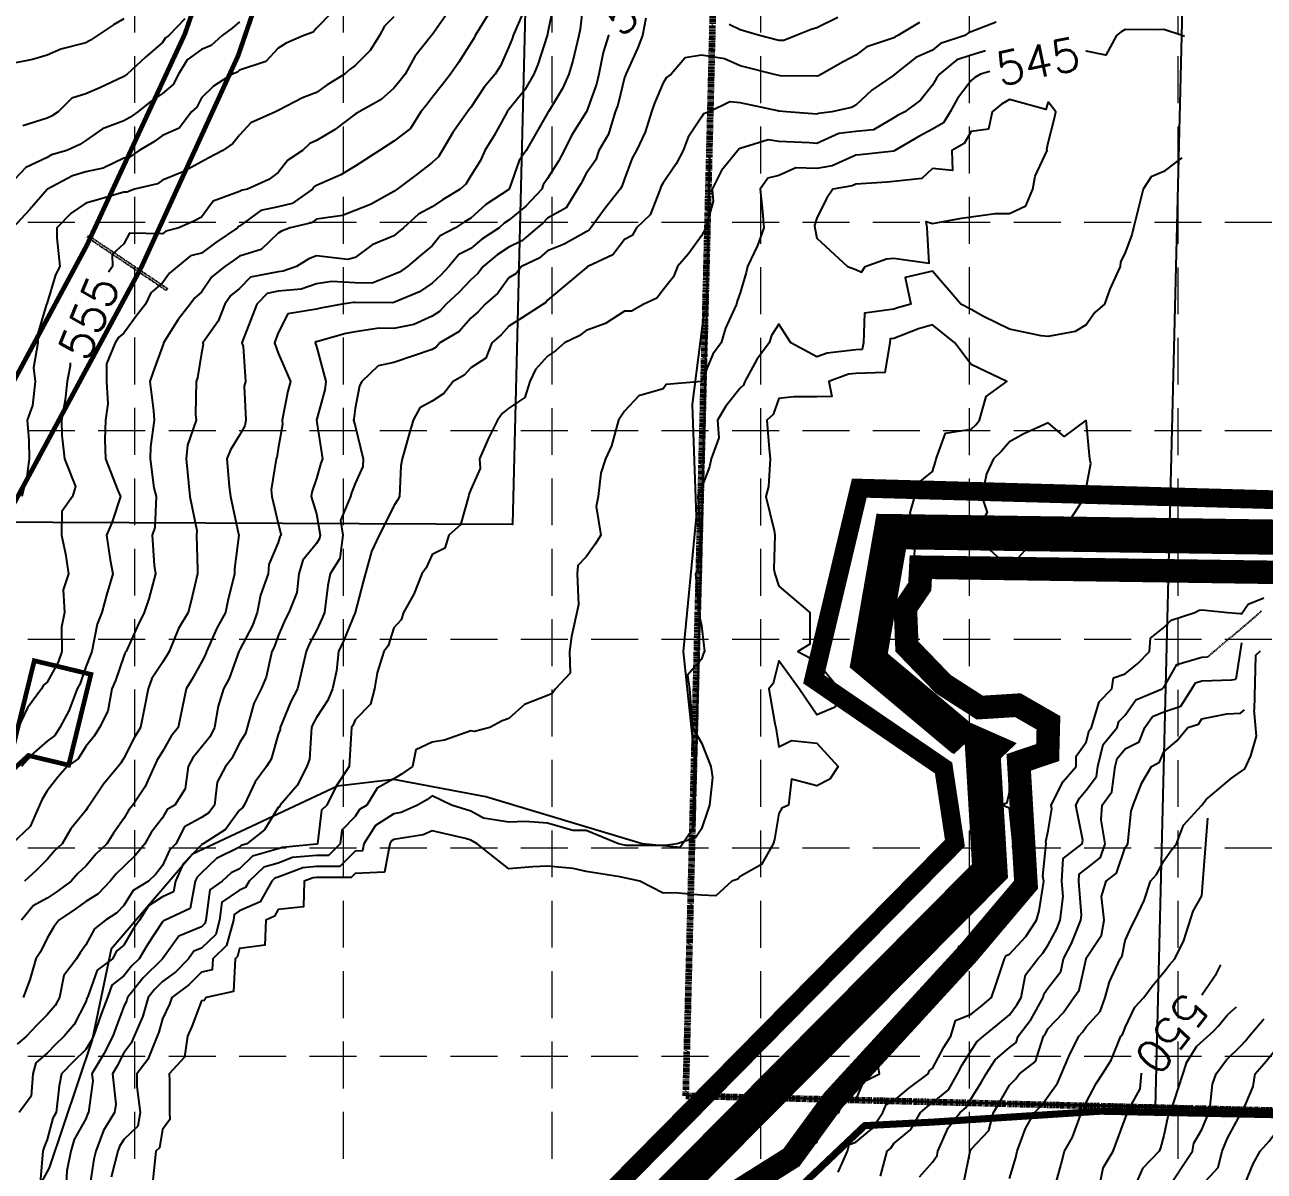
# Model space of a CAD drawing. Header units: inches. Extents: x 8135 to 11700, y -938 to 4760.
# Drawn here: x 9337 to 9865, y 3196 to 3684 of the extents above; entities that cross this region are included whole.
import ezdxf
from ezdxf.enums import TextEntityAlignment as Align

# ---------------------------------------------------------------- set-up
doc = ezdxf.new("R2010")
doc.units = ezdxf.units.IN
doc.header["$MEASUREMENT"] = 0
for name, pattern in [('DASHED', [0.75, 0.5, -0.25]), ('DASHED2', [0.375, 0.25, -0.125]), ('DOT2', [0.125, 0, -0.125]), ('HIDDEN', [0.375, 0.25, -0.125]), ('HIDDEN2', [0.1875, 0.125, -0.0625]), ('PHANTOM', [2.5, 1.25, -0.25, 0.25, -0.25, 0.25, -0.25])]:
    doc.linetypes.add(name, pattern=pattern)
for name, color, linetype in [('ADJ-T', 11, 'Continuous'), ('BNDY', 1, 'PHANTOM'), ('EC', 35, 'DASHED'), ('EXCAVATION-LIMITS-W&M', 3, 'DOT2'), ('EXCAVATION_LIMITS', 4, 'HIDDEN2'), ('FENCE', 8, 'FENCELINE3'), ('FINAL-REMEDIATION-2-27-07', 31, 'HIDDEN2'), ('GRID', 254, 'HIDDEN'), ('LIMITS OF DISTURBANCE', 1, 'HIDDEN'), ('PH2-BNDY', 1, 'PHANTOM'), ('PH2-LOTLINE', 7, 'Continuous'), ('PRO-SILT FENCE', 8, 'DASHED2'), ('XCONC', 8, 'Continuous'), ('XEOW', 8, 'HIDDEN'), ('XPIPE', 7, 'HIDDEN2')]:
    doc.layers.add(name, color=color, linetype=linetype)
doc.styles.get("Standard").update_dxf_attribs({"font": 'ARIAL.TTF'})
doc.styles.add('Style-simple', font='simple.shx')
doc.linetypes.add('FENCELINE3', pattern='A,0.8,-0.1,["X",Standard,S=0.1,R=0,X=-0.05,Y=-0.05],-0.1', length=1)

msp = doc.modelspace()

# ---------------------------------------------------------------- linework, layer by layer
at = {"layer": 'ADJ-T'}
msp.add_lwpolyline([(9841.16, 4124.93), (9819.06, 3223.06)], dxfattribs=at)
at = {"layer": 'BNDY', "lineweight": 200}
for q in [(9641.62, 4129.22), (11194.11, 3188.8)]:
    msp.add_line((9619.08, 3228.04), q, dxfattribs=at)
at = {"layer": 'EC', "color": 35}
msp.add_line((9862.35, 3432.8, 545), (9841.35, 3415.05, 545), dxfattribs=at)
at = {"layer": 'EC', "color": 35, "linetype": 'Continuous'}
msp.add_line((9855.83, 3421.06, 546), (9853.45, 3405.57, 546), dxfattribs=at)
at = {"layer": 'EC', "color": 35, "linetype": 'Continuous', "flags": 128}
for points, elevation in [([(9575.56, 3696.41), (9574, 3682.59), (9573.45, 3679.91), (9570.99, 3669.09), (9569.15, 3663.41), (9566.53, 3657.25), (9560.5, 3647.41), (9560.37, 3647.21), (9560.17, 3646.8), (9551.05, 3630.91), (9548.01, 3626.58), (9543.81, 3614.41), (9543.75, 3614.34), (9543.67, 3614.28), (9533.86, 3607.87), (9527.42, 3602.11), (9524.8, 3600.54), (9520.92, 3597.91), (9514.35, 3594.48), (9510.92, 3590.28), (9506.12, 3586.29), (9500.51, 3581.41), (9497.07, 3579.05), (9494.67, 3578.07), (9485.42, 3574.38), (9478.17, 3574.46), (9468.27, 3575.01), (9461.67, 3574.03), (9455.17, 3571.81), (9445.42, 3570.91), (9440.71, 3569.98), (9436.27, 3565.41), (9429.89, 3548.91), (9430.49, 3547.35), (9431.43, 3532.41), (9430.88, 3530.45), (9431.57, 3515.91), (9431.24, 3513.59), (9428.92, 3509.54), (9425.08, 3503.32), (9423.51, 3499.41), (9424.53, 3487.73), (9425.1, 3483.41), (9428.44, 3467.4), (9428.57, 3466.91), (9426.72, 3452.65), (9426.76, 3450.41), (9423.96, 3438.95), (9422.96, 3433.91), (9419.23, 3427.25), (9414.88, 3417.41), (9414.3, 3415.81), (9412.67, 3412.76), (9408.55, 3405.41), (9406.17, 3401.41), (9404.42, 3393.16), (9402.77, 3384.91), (9399.86, 3381.22), (9396.17, 3374.76), (9393.75, 3370.84), (9392.52, 3368.41), (9388.58, 3359.5), (9383.42, 3351.91), (9381.77, 3349.81), (9379.67, 3346.15), (9375.2, 3339.95), (9372.43, 3335.41), (9367.81, 3331.09), (9363.42, 3325.81), (9360.02, 3322.71), (9357.26, 3319.41), (9351.26, 3315.08), (9346.92, 3312.23), (9341.03, 3308.9), (9335.99, 3302.91)], 551), ([(9562.85, 3693.73), (9560.17, 3680.57), (9560.07, 3680.01), (9560.03, 3679.91), (9556.02, 3667.56), (9554.31, 3663.41), (9550.49, 3656.8), (9543.67, 3648.29), (9543.27, 3647.81), (9543, 3647.41), (9537.43, 3637.25), (9533.43, 3630.91), (9531.58, 3626.69), (9527.42, 3620.12), (9525.33, 3616.5), (9522.92, 3614.41), (9515.42, 3609.91), (9510.92, 3606.87), (9505.21, 3603.72), (9498.74, 3597.91), (9496.5, 3596.06), (9494.67, 3594.47), (9485.39, 3590.69), (9478.17, 3585.25), (9475.09, 3584.49), (9461.67, 3585.94), (9458.42, 3584.71), (9453.25, 3581.41), (9447.44, 3579.43), (9445.42, 3579.24), (9433.57, 3576.91), (9428.92, 3572.12), (9425.16, 3569.11), (9422.61, 3565.41), (9419.87, 3558.1), (9413.34, 3548.91), (9413.38, 3548.19), (9412.67, 3544.51), (9411.07, 3534.02), (9410.49, 3532.41), (9410.15, 3518.43), (9410.42, 3515.91), (9406.74, 3505.34), (9406.19, 3499.41), (9407.74, 3483.41), (9410.72, 3468.86), (9410.61, 3466.91), (9410.95, 3452.14), (9411.06, 3450.41), (9408.19, 3438.4), (9406.99, 3433.91), (9402.98, 3427.1), (9398.95, 3417.41), (9397.97, 3415.67), (9396.17, 3412.64), (9391.62, 3405.82), (9389.95, 3401.41), (9388.32, 3392.77), (9386.75, 3384.91), (9384.04, 3380.54), (9379.67, 3371.88), (9378.31, 3369.79), (9377.21, 3368.41), (9370.93, 3360.79), (9364.94, 3351.91), (9364.3, 3351.02), (9363.42, 3349.59), (9357.11, 3341.73), (9353.32, 3335.41), (9350.02, 3332.4), (9346.92, 3328.71), (9342.23, 3324.03), (9337.35, 3319.41)], 552), ([(9379.67, 3686.98), (9375.2, 3684.45), (9368.34, 3679.91), (9365.38, 3677.92), (9363.42, 3676.8), (9352.8, 3674.03), (9346.92, 3671.52), (9340.75, 3669.68), (9330.67, 3667.66)], 560), ([(9428.92, 3685.79), (9425.83, 3683.05), (9421.52, 3679.91), (9416.82, 3675.7), (9412.67, 3673.98), (9406.56, 3669.53), (9402.86, 3663.41), (9400.67, 3659.05), (9396.17, 3655.23), (9391.38, 3652.06), (9385.58, 3647.41), (9382.15, 3644.94), (9379.67, 3643.49), (9370.54, 3640.18), (9363.42, 3635.19), (9360.9, 3633.44), (9355.37, 3630.91), (9348.87, 3628.97), (9346.92, 3627.91), (9337.84, 3623.64), (9330.67, 3615.95)], 558), ([(9549.95, 3690.13), (9545.56, 3679.91), (9545.09, 3678.49), (9543.67, 3675.04), (9540.13, 3667.01), (9537.88, 3663.41), (9533.11, 3657.81), (9527.42, 3649.19), (9526.64, 3648.17), (9526.03, 3647.41), (9519.76, 3638.58), (9513.71, 3628.12), (9510.92, 3625.7), (9504.62, 3620.81), (9496.1, 3614.41), (9495.18, 3613.9), (9494.67, 3613.45), (9484.77, 3607.81), (9478.17, 3605.32), (9472.84, 3603.25), (9461.67, 3601.55), (9459.55, 3600.07), (9450.56, 3597.91), (9446.82, 3596.5), (9445.42, 3595.61), (9438.2, 3588.64), (9428.92, 3585.85), (9426.3, 3584.07), (9422.67, 3581.41), (9417.16, 3577), (9412.67, 3570.48), (9409.87, 3568.13), (9407.91, 3565.41), (9402.77, 3558.81), (9396.51, 3548.91), (9396.47, 3548.62), (9392.09, 3536.5), (9390.74, 3532.41), (9392.21, 3519.87), (9392.51, 3515.91), (9390.97, 3504.61), (9390.8, 3499.41), (9392.37, 3487.1), (9393.47, 3483.41), (9392.87, 3470.21), (9391.66, 3466.91), (9392.58, 3454.01), (9393.06, 3450.41), (9390.24, 3439.84), (9388.31, 3433.91), (9385.48, 3428.11), (9380.61, 3417.41), (9380.24, 3416.86), (9379.67, 3415.36), (9376.04, 3404.99), (9374.56, 3401.41), (9372.75, 3391.95), (9369.28, 3384.91), (9366.95, 3381.33), (9363.42, 3376.92), (9360.16, 3371.67), (9355.53, 3368.41), (9351.56, 3363.77), (9346.92, 3357.99), (9344.69, 3354.17), (9343.76, 3351.91), (9339.74, 3342.71), (9331.97, 3335.41)], 553), ([(9468.31, 3689.77), (9461.67, 3682.98), (9460.26, 3681.35), (9456.26, 3679.91), (9448.72, 3676.57), (9445.42, 3674.52), (9440.09, 3668.75), (9428.92, 3665.12), (9428.03, 3664.32), (9425.83, 3663.41), (9417.79, 3658.37), (9412.67, 3653.34), (9410.67, 3649.35), (9408.39, 3647.41), (9403.14, 3640.44), (9396.17, 3637.3), (9392.46, 3634.62), (9386.11, 3630.91), (9382.35, 3628.24), (9379.67, 3627.64), (9370.89, 3623.33), (9363.42, 3621.86), (9357.69, 3620.15), (9347.17, 3614.41), (9347.03, 3614.31), (9346.92, 3614.2), (9339.42, 3605.53), (9332.34, 3597.91)], 557), ([(9602.09, 3687.24), (9600.67, 3679.91), (9598.46, 3674.37), (9593.45, 3663.41), (9593.3, 3663.05), (9592.92, 3662.04), (9590.04, 3650.25), (9589.01, 3647.41), (9586.11, 3637.83), (9582.04, 3630.91), (9580.68, 3626.84), (9576.67, 3621.01), (9574.37, 3616.71), (9572.94, 3614.41), (9568.09, 3606.5), (9560.17, 3602.11), (9558.16, 3599.93), (9555.69, 3597.91), (9549.2, 3592.39), (9543.67, 3589.71), (9538.69, 3586.47), (9532.65, 3581.41), (9530.49, 3578.39), (9527.42, 3575.82), (9522.33, 3570.35), (9516.9, 3565.41), (9514.12, 3562.21), (9510.92, 3560.31), (9503.21, 3556.75), (9494.67, 3555.07), (9488.43, 3555.15), (9478.17, 3553.64), (9474.18, 3552.9), (9461.67, 3549.33), (9461.32, 3549.27), (9461.14, 3548.91), (9461.67, 3547.36), (9465.66, 3532.41), (9465.27, 3528.81), (9461.67, 3515.91), (9464.21, 3499.41), (9463.51, 3497.63), (9461.67, 3491.11), (9459.74, 3485.32), (9459.5, 3483.41), (9461.67, 3476.01), (9463.24, 3466.91), (9463.04, 3465.54), (9461.67, 3463.34), (9455.96, 3456.21), (9454.25, 3450.41), (9453.27, 3442.45), (9449.89, 3433.91), (9448.3, 3430.99), (9445.42, 3424.08), (9443.67, 3419.16), (9442.74, 3417.41), (9440.31, 3406.37), (9438.16, 3401.41), (9435.08, 3395.25), (9432.17, 3384.91), (9431.44, 3382.4), (9428.92, 3378.37), (9425.67, 3371.71), (9423, 3368.41), (9419.37, 3361.61), (9418.29, 3351.91), (9415.91, 3348.62), (9412.67, 3346.57), (9405.51, 3342.58), (9401.75, 3335.41), (9399.06, 3332.61), (9396.17, 3326.19), (9393.13, 3322.36), (9390.11, 3319.41), (9383.65, 3315.43), (9379.67, 3309.08), (9376.71, 3305.92), (9371.87, 3302.91), (9367.16, 3299.12), (9363.42, 3292.27), (9360.97, 3288.86), (9359.52, 3286.41), (9354.11, 3279.22), (9352.18, 3269.91), (9350.4, 3266.43), (9346.92, 3262.44), (9342.38, 3258.02), (9338.12, 3253.41), (9334.2, 3249.94)], 549), ([(9534.89, 3688.83), (9529.25, 3679.91), (9528.68, 3678.63), (9527.42, 3676.61), (9522.35, 3668.49), (9518.78, 3663.41), (9515.41, 3659.06), (9510.92, 3653.41), (9508.31, 3649.99), (9506.17, 3647.41), (9501.71, 3640.27), (9494.67, 3634.82), (9492.26, 3633.32), (9488.61, 3630.91), (9478.17, 3624.27), (9472.1, 3620.48), (9461.67, 3615.93), (9460.77, 3615.33), (9460.07, 3614.41), (9451.39, 3608.36), (9445.42, 3606.93), (9437.98, 3605.36), (9428.92, 3598.65), (9428.39, 3598.45), (9427.99, 3597.91), (9418.81, 3591.68), (9412.67, 3587.17), (9408.05, 3586.03), (9402.45, 3581.41), (9399.09, 3578.59), (9396.17, 3574.55), (9391.18, 3570.25), (9388.84, 3565.41), (9384.87, 3560.22), (9379.67, 3553.04), (9377.42, 3551.2), (9375.98, 3548.91), (9372.24, 3539.96), (9372.24, 3532.41), (9372.84, 3522.85), (9371.87, 3515.91), (9371.55, 3507.66), (9371.75, 3499.41), (9377.07, 3485.97), (9378.25, 3483.41), (9374.48, 3472.18), (9372.31, 3466.91), (9373.75, 3456.43), (9374.96, 3450.41), (9372.29, 3441.41), (9370.27, 3433.91), (9368.24, 3429.02), (9366.01, 3417.41), (9365.35, 3415.52), (9363.42, 3410.86), (9361, 3403.76), (9359.69, 3401.41), (9356.22, 3392.12), (9352.37, 3384.91), (9350.28, 3381.55), (9346.92, 3379.19), (9341.3, 3374.12), (9336.09, 3368.41)], 554), ([(9494.67, 3687.88), (9490.73, 3683.86), (9488.6, 3679.91), (9484.61, 3673.47), (9478.17, 3667.14), (9476, 3665.59), (9473.64, 3663.41), (9466.3, 3658.93), (9461.67, 3655.62), (9455.7, 3653.3), (9445.42, 3647.87), (9445.07, 3647.75), (9444.25, 3647.41), (9433.69, 3642.64), (9428.92, 3637.43), (9426.08, 3633.8), (9421.84, 3630.91), (9415.78, 3627.75), (9412.67, 3626.07), (9405.2, 3621.88), (9396.17, 3618.19), (9393.97, 3616.62), (9384.12, 3614.41), (9380.9, 3613.18), (9379.67, 3613.19), (9368.05, 3609.72), (9363.42, 3608.46), (9357.15, 3604.19), (9351.1, 3597.91), (9351.15, 3593.68), (9352.36, 3581.41), (9350.54, 3577.91), (9346.92, 3565.93), (9346.79, 3565.55), (9346.73, 3565.41), (9342.97, 3552.92), (9343.01, 3548.91), (9341.14, 3538.29), (9341.83, 3532.41), (9340.7, 3522.23), (9338.4, 3515.91), (9339.17, 3507.29), (9339.23, 3499.41), (9338.28, 3491.92), (9336.14, 3483.41)], 556), ([(9405.55, 3687.03), (9398.81, 3679.91), (9397.29, 3678.8), (9396.17, 3676.95), (9388.91, 3670.67), (9381.05, 3663.41), (9380.23, 3662.87), (9379.67, 3662.42), (9369.38, 3657.54), (9363.42, 3655.03), (9357.42, 3653.23), (9351.64, 3647.41), (9348.85, 3645.48), (9346.92, 3644.6), (9336.54, 3641.46)], 559), ([(9517.63, 3689.7), (9510.92, 3680.18), (9510.8, 3680.04), (9510.7, 3679.91), (9503.54, 3670.91), (9499.45, 3663.41), (9497.4, 3660.73), (9494.67, 3657.44), (9489.26, 3652.66), (9479.93, 3647.41), (9478.85, 3646.74), (9478.17, 3646.3), (9469.42, 3639.67), (9461.67, 3635.14), (9458.81, 3633.82), (9455.69, 3630.91), (9449.49, 3626.79), (9445.42, 3621.48), (9441.37, 3618.46), (9432.32, 3614.41), (9429.52, 3613.82), (9428.92, 3613.38), (9417.7, 3609.31), (9412.67, 3602.48), (9409.67, 3600.91), (9403.09, 3597.91), (9397.54, 3596.54), (9396.17, 3595.42), (9382, 3595.58), (9379.67, 3591.08), (9374.65, 3586.51), (9374.74, 3581.41), (9373.11, 3579.04)], 555), ([(9683.82, 3687.52), (9674.92, 3683.17), (9672.46, 3682.41), (9666.01, 3679.91), (9660.76, 3677.79), (9658.67, 3677.81), (9650.42, 3679.91), (9642.17, 3682.32), (9637.55, 3684.53)], 549), ([(9718.6, 3685.48), (9709.41, 3679.91), (9708.2, 3679.38), (9707.67, 3678.96), (9696.22, 3675.04), (9691.42, 3671.45), (9686.15, 3668.68), (9676.8, 3663.41), (9675.62, 3662.73), (9674.92, 3662.59), (9659.35, 3662.74), (9658.67, 3662.81), (9656.32, 3663.41), (9642.17, 3667.01), (9635.57, 3670.01), (9625.67, 3671.54), (9618.82, 3670.37), (9612.75, 3663.41), (9610.84, 3662.01), (9609.42, 3659.72), (9605.7, 3651.02), (9604.37, 3647.41), (9601.69, 3638.64), (9598.05, 3630.91), (9596.22, 3627.61), (9592.92, 3618.87), (9591.81, 3615.54), (9591.03, 3614.41), (9584.64, 3606.32), (9578.66, 3597.91), (9577.8, 3596.77), (9576.67, 3596.25), (9567.16, 3590.92), (9560.17, 3588.09), (9556.56, 3585.02), (9549.1, 3581.41), (9546.72, 3578.46), (9543.67, 3576.55), (9539, 3570.02), (9533.52, 3565.41), (9530.64, 3562.15), (9527.42, 3559.43), (9522.54, 3553.79), (9514.31, 3548.91), (9512.72, 3547.12), (9510.92, 3546.07), (9494.67, 3540.57), (9487.98, 3539.1), (9481.03, 3532.41), (9480.01, 3530.58), (9478.17, 3520.99), (9477.68, 3516.41), (9477.54, 3515.91), (9478.17, 3513.47), (9481.59, 3499.41), (9481.5, 3496.18), (9478.17, 3488.9), (9476.6, 3484.93), (9476.17, 3483.41), (9471.93, 3473.16), (9473, 3466.91), (9471.59, 3456.99), (9467.5, 3450.41), (9466.55, 3445.53), (9465.08, 3433.91), (9464.08, 3431.5), (9461.67, 3426.25), (9458.59, 3420.54), (9457.28, 3417.41), (9453.62, 3401.41), (9450.72, 3396.04), (9446.22, 3384.91), (9446.17, 3384.15), (9445.42, 3382), (9442.36, 3371.47), (9440.46, 3368.41), (9435.59, 3361.75), (9430.89, 3351.91), (9430.14, 3350.69), (9428.92, 3349.72), (9422.94, 3341.48), (9413.4, 3335.41), (9412.92, 3335.17), (9412.67, 3334.94), (9404.95, 3326.9), (9401.59, 3319.41), (9400.73, 3314.86), (9396.17, 3312.77), (9390.08, 3309.01), (9386.25, 3302.91), (9383.63, 3298.96), (9379.67, 3292.19), (9376.5, 3289.63), (9374.74, 3286.41), (9368.28, 3281.48), (9364.1, 3269.91), (9363.92, 3269.41), (9363.42, 3268), (9358.49, 3258.34), (9354.19, 3253.41), (9350.56, 3249.89), (9346.92, 3246.23), (9342.2, 3242.06), (9340.86, 3237.41), (9340.08, 3227.86), (9334.99, 3220.91)], 548), ([(9751.32, 3685.6), (9740.67, 3681.51), (9739.55, 3681.03), (9737.88, 3679.91), (9727.6, 3676.48), (9724.17, 3673.69), (9717.03, 3670.56), (9708.07, 3663.41), (9707.9, 3663.19), (9707.67, 3663.03), (9698.36, 3656.59), (9691.42, 3650.22), (9689.61, 3649.17), (9681.21, 3647.41), (9675.61, 3646.72), (9674.92, 3646.41), (9661.92, 3647.41), (9658.67, 3647.71), (9658.25, 3647.82), (9642.17, 3651.13), (9637.86, 3651.59), (9629.09, 3647.41), (9626.57, 3646.51), (9625.67, 3645.11), (9620.06, 3636.62), (9617.87, 3630.91), (9614.98, 3625.27), (9609.42, 3617.16), (9608.45, 3615.39), (9608.08, 3614.41), (9603.84, 3603.49), (9598.1, 3597.91), (9596.22, 3594.61), (9592.92, 3592.89), (9588.02, 3586.39), (9577.32, 3581.41), (9577.03, 3581.06), (9576.67, 3580.85), (9560.17, 3567.09), (9559.41, 3566.15), (9558.23, 3565.41), (9549.43, 3559.65), (9543.67, 3556.01), (9540.37, 3552.27), (9536.4, 3548.91), (9533.8, 3542.43), (9527.42, 3538.25), (9524.67, 3535.16), (9519.98, 3532.41), (9516, 3527.33), (9510.92, 3524.01), (9505.7, 3521.21), (9502.95, 3515.91), (9500.99, 3509.49), (9498.16, 3499.41), (9497.67, 3496.46), (9497.03, 3483.41), (9496.2, 3481.86), (9494.67, 3479.5), (9490.58, 3471), (9488.38, 3466.91), (9485.1, 3459.99), (9481.56, 3447.02), (9478.17, 3433.91), (9473.35, 3422.23), (9471.14, 3417.41), (9470.29, 3409.05), (9468.49, 3401.41), (9466.5, 3396.59), (9461.67, 3389.24), (9460.16, 3386.45), (9459.54, 3384.91), (9458.67, 3371.46), (9457.61, 3368.41), (9453.44, 3360.27), (9446.26, 3351.91), (9446.08, 3351.24), (9445.42, 3350.93), (9439.52, 3341.32), (9432.1, 3335.41), (9429.64, 3334.71), (9428.92, 3334.02), (9419.12, 3329.06), (9412.67, 3323.08), (9410.85, 3321.18), (9410.05, 3319.41), (9407.84, 3307.75), (9397.3, 3302.91), (9396.5, 3302.59), (9396.17, 3302.12), (9389.9, 3292.68), (9386.23, 3286.41), (9382.92, 3283.17), (9379.67, 3279.1), (9374.51, 3275.16), (9372.61, 3269.91), (9370.07, 3263.16), (9366.67, 3253.41), (9365.57, 3251.29), (9363.42, 3247.69), (9358.13, 3242.55), (9353.02, 3237.41), (9352.13, 3232.21), (9350.87, 3220.91), (9349.45, 3218.39), (9346.92, 3209.36), (9345.51, 3205.85), (9345.05, 3204.41), (9344.02, 3190.86)], 547), ([(9831.58, 3679.46), (9830.5, 3679.91), (9822.67, 3682.46), (9820.29, 3682.29), (9806.17, 3682.45), (9804.6, 3681.48), (9802.51, 3679.91), (9798.01, 3671.58), (9789.67, 3673.23), (9789.67, 3673.22)], 545), ([(9586.21, 3680.22), (9586.17, 3679.91), (9583.81, 3672.66), (9582.05, 3663.41), (9581.01, 3659.14), (9576.8, 3647.41), (9576.77, 3647.32), (9576.67, 3647.16), (9570.31, 3637.27), (9567.25, 3630.91), (9564.78, 3626.31), (9560.17, 3618.91), (9558.32, 3616.27), (9557.68, 3614.41), (9550.95, 3607.13), (9543.67, 3601.18), (9541.71, 3599.9), (9539.49, 3597.91), (9532.14, 3593.12), (9527.42, 3589.17), (9522.32, 3586.51), (9518.16, 3581.41), (9514.73, 3577.72), (9510.92, 3574.27), (9505.62, 3570.63), (9494.67, 3566.13), (9494.15, 3565.92), (9478.17, 3566.08), (9477.44, 3566.12), (9472.67, 3565.41), (9463.4, 3563.68), (9461.67, 3563.19), (9449.46, 3561.32), (9445.42, 3553.21), (9443.76, 3548.91), (9445.42, 3544.51), (9450.58, 3532.41), (9449.46, 3528.32), (9447.03, 3515.91), (9447.27, 3514.04), (9445.42, 3503.81), (9444.88, 3499.96), (9444.57, 3499.41), (9442.46, 3486.29), (9442.67, 3483.41), (9445.42, 3471.93), (9446.67, 3466.91), (9446.11, 3466.21), (9445.42, 3463.87), (9441.46, 3454.38), (9441.05, 3450.41), (9437.91, 3441.43), (9436.42, 3433.91), (9434.46, 3428.38), (9428.92, 3417.94), (9428.73, 3417.6), (9428.65, 3417.41), (9424.46, 3405.81), (9422.11, 3401.41), (9419.86, 3394.12), (9418.23, 3384.91), (9416.39, 3381.14), (9412.67, 3376.56), (9409.08, 3372.01), (9407.03, 3368.41), (9405.77, 3358.82), (9401.4, 3351.91), (9398.04, 3350.04), (9396.17, 3346.48), (9391.31, 3340.27), (9388.52, 3335.41), (9384.67, 3330.57), (9379.67, 3325.68), (9376.41, 3322.63), (9373.74, 3319.41), (9368.71, 3314.05), (9363.42, 3310.77), (9358.86, 3307.47), (9351.91, 3302.91), (9349.82, 3300.01), (9346.92, 3295.11), (9344.07, 3289.31), (9342.12, 3286.41), (9339.57, 3277.37), (9336.75, 3269.91)], 550), ([(9746.73, 3673.36), (9740.67, 3671.52), (9734.59, 3669.49), (9727.13, 3663.41), (9725.88, 3661.76), (9724.17, 3658.73), (9719.05, 3652.38), (9712.31, 3647.41), (9709.29, 3645.8), (9707.67, 3644.85), (9699.07, 3639.65), (9691.42, 3639.02), (9684.21, 3638.13), (9674.92, 3633.91), (9671.73, 3634.16), (9658.67, 3634.68), (9654.16, 3635.42), (9642.17, 3631.73), (9641.57, 3631.51), (9641.19, 3630.91), (9634.19, 3622.39), (9630.3, 3614.41), (9630.73, 3609.35), (9627.63, 3597.91), (9625.67, 3594.51), (9620.26, 3586.91), (9615.47, 3581.41), (9613.83, 3577.07), (9609.42, 3571.56), (9606.76, 3567.99), (9601.17, 3565.41), (9595.98, 3562.35), (9592.92, 3562.41), (9584.8, 3557.16), (9576.67, 3554.16), (9573.66, 3551.92), (9567.31, 3548.91), (9563.56, 3545.53), (9560.17, 3543.17), (9555.02, 3537.57), (9552.56, 3532.41), (9550.47, 3525.62), (9543.67, 3521.09), (9540.88, 3518.75), (9538.77, 3515.91), (9534.94, 3508.28), (9531.2, 3499.41), (9531.49, 3495.41), (9527.42, 3486.41), (9526.59, 3484.22), (9526.43, 3483.41), (9523.04, 3471.29), (9518.07, 3466.91), (9516.42, 3461.41), (9510.92, 3458.66), (9508.41, 3452.96), (9506.52, 3450.41), (9503.16, 3441.79), (9498.83, 3433.91), (9497.76, 3430.78), (9494.67, 3427.43), (9492.28, 3419.81), (9490.36, 3417.41), (9487.6, 3408.27), (9486.42, 3401.41), (9484.7, 3394.88), (9478.17, 3388.21), (9477.21, 3385.87), (9476.58, 3384.91), (9475.82, 3370.77), (9475.61, 3368.41), (9470.15, 3359.94), (9466.05, 3351.91), (9463.9, 3349.69), (9462.15, 3335.41), (9461.92, 3335.17), (9461.67, 3335.17), (9447.05, 3333.81), (9445.42, 3333.18), (9434.44, 3330.06), (9428.92, 3324.77), (9425.33, 3322.95), (9421.5, 3319.41), (9416.26, 3315.77), (9414.56, 3302.91), (9414.15, 3301.41), (9412.67, 3299.99), (9403, 3296.09), (9396.17, 3286.41), (9387.83, 3278.26), (9381.17, 3269.91), (9380.84, 3268.75), (9379.67, 3266.07), (9376.23, 3256.91), (9375.01, 3253.41), (9371.08, 3245.87), (9366.05, 3237.41), (9366.36, 3234.43), (9364.64, 3220.91), (9364.17, 3220.15), (9363.42, 3218.16), (9358.47, 3209.37), (9357.08, 3204.41), (9355.37, 3195.97), (9354.97, 3187.91)], 546), ([(9748.56, 3664.6), (9744.66, 3663.41), (9742.16, 3661.95), (9740.67, 3660.74), (9734.85, 3653.06), (9731.66, 3647.41), (9728.91, 3642.67), (9724.17, 3639.99), (9718.26, 3636.83), (9708.16, 3630.91), (9707.91, 3630.68), (9707.67, 3630.65), (9693.27, 3629.04), (9691.42, 3628.93), (9681.42, 3624.41), (9674.92, 3623.26), (9665.93, 3623.54), (9658.67, 3620.16), (9654, 3619.09), (9650.74, 3614.41), (9651.7, 3604.88), (9652.33, 3597.91), (9649.65, 3590.44), (9645.38, 3581.41), (9644.74, 3578.92), (9642.17, 3570.21), (9640.92, 3566.63), (9640.6, 3565.41), (9635.9, 3555.19), (9634.15, 3548.91), (9630.56, 3544.03), (9625.67, 3532.41), (9610.69, 3531.12), (9609.42, 3529.35), (9599.05, 3526.28), (9592.92, 3519.79), (9590.32, 3515.91), (9587.34, 3505.08), (9584.8, 3499.41), (9582.84, 3493.34), (9581.67, 3483.41), (9580.87, 3479.15), (9582.82, 3466.91), (9580.47, 3463.06), (9576.67, 3457.67), (9573.12, 3453.97), (9572.73, 3450.41), (9573.3, 3437.29), (9570.3, 3423.79), (9569.48, 3417.41), (9569.73, 3408.15), (9563.47, 3401.41), (9562.12, 3399.47), (9560.17, 3398.54), (9550.38, 3394.71), (9543.67, 3388.79), (9540.85, 3387.78), (9535.55, 3384.91), (9529.05, 3383.26), (9527.42, 3383.48), (9516.25, 3379.59), (9510.92, 3378.68), (9504.05, 3375.39), (9502.55, 3368.41), (9497.99, 3365.05), (9494.67, 3363.14), (9487.51, 3359.07), (9483.09, 3351.91), (9480.07, 3350.02), (9478.17, 3347.05), (9472.45, 3341.14), (9471.75, 3335.41), (9466.78, 3330.45), (9461.67, 3330.44), (9451.44, 3329.49), (9445.42, 3327.17), (9439.24, 3325.41), (9432.98, 3319.41), (9431.51, 3316.82), (9428.92, 3315.68), (9421.45, 3310.5), (9420.45, 3302.91), (9418.77, 3296.72), (9412.67, 3290.88), (9409.49, 3289.59), (9407.25, 3286.41), (9401.75, 3280.84), (9396.17, 3276.7), (9392.74, 3273.35), (9390, 3269.91), (9387.68, 3261.9), (9384, 3253.41), (9382.8, 3250.38), (9379.67, 3246.37), (9376.59, 3240.45), (9374.78, 3237.41), (9376.15, 3224.49), (9375.69, 3220.91), (9370.97, 3213.25), (9367.65, 3204.41), (9366.79, 3200.99), (9364.81, 3187.91)], 545), ([(9830.36, 3627.81), (9827.75, 3625.75), (9822.67, 3621.99), (9817.38, 3619.7), (9813.91, 3614.41), (9809.78, 3597.91), (9809.14, 3594.95), (9806.17, 3587.41), (9804.23, 3583.35), (9804.17, 3581.41), (9799.64, 3571.74), (9797.47, 3565.41), (9793.27, 3561.81), (9789.67, 3556.64), (9784.99, 3553.67), (9773.42, 3551.54), (9770.38, 3551.95), (9756.92, 3554.75), (9745.87, 3560.13), (9740.67, 3563.17), (9736.27, 3565.41), (9724.17, 3579.49), (9712.46, 3576.77), (9714.87, 3565.41), (9709.2, 3563.89), (9707.67, 3563.29), (9695.22, 3561.56), (9694.7, 3548.91), (9694.23, 3546.06), (9691.42, 3545.97), (9679.28, 3544.56), (9674.92, 3542.96), (9663.78, 3548.91), (9658.67, 3556.8), (9655.55, 3552.04), (9654.5, 3548.91), (9649.32, 3541.76), (9644.22, 3532.41), (9643.69, 3530.9), (9642.17, 3529.58), (9636.12, 3521.97), (9632.51, 3515.91), (9633.11, 3508.48), (9629.86, 3499.41), (9629.14, 3496.05), (9625.67, 3487.05), (9624.5, 3484.57), (9624.2, 3483.41), (9625.36, 3467.23), (9625.32, 3466.91), (9624.05, 3452.06), (9623.14, 3450.41), (9624.55, 3435.05), (9624.47, 3433.91), (9625.67, 3428.41), (9626.99, 3417.41), (9626.52, 3416.59), (9625.67, 3414.04), (9619.73, 3407.26), (9620.6, 3401.41), (9621.95, 3384.91), (9625.67, 3378.43), (9629.68, 3368.41), (9630.43, 3363.66), (9629.1, 3351.91), (9628.3, 3349.28), (9625.67, 3341.83), (9623.25, 3337.87), (9615.33, 3335.41), (9610.22, 3334.63), (9609.42, 3334.67), (9593.68, 3334.67), (9592.92, 3334.85), (9590.32, 3335.41), (9576.67, 3341.09), (9570.99, 3341.09), (9560.17, 3344.15), (9550.66, 3344.93), (9543.67, 3344.55), (9532.93, 3346.32), (9527.42, 3349.3), (9519.17, 3351.91), (9510.92, 3355.85), (9508.68, 3354.19), (9504.72, 3351.91), (9497.85, 3348.69), (9494.67, 3348.17), (9486.83, 3343.25), (9481.83, 3335.41), (9481.27, 3332.41), (9478.17, 3332.25), (9471.65, 3325.73), (9461.67, 3325.71), (9455.83, 3325.16), (9445.42, 3321.15), (9444.03, 3320.76), (9442.63, 3319.41), (9437.67, 3310.67), (9428.92, 3306.81), (9426.64, 3305.23), (9426.33, 3302.91), (9423.38, 3292.04), (9417.52, 3286.41), (9417.3, 3281.71), (9412.67, 3280.69), (9407.32, 3275.26), (9400.1, 3269.91), (9399.04, 3267.05), (9396.17, 3260.74), (9394.53, 3255.05), (9393.82, 3253.41), (9389.92, 3243.48), (9385.17, 3237.41), (9385.17, 3231.91), (9386.62, 3220.91), (9385.57, 3215.01), (9379.67, 3209.43), (9377.77, 3206.34), (9377.04, 3204.41), (9374.28, 3193.38)], 544), ([(9658.67, 3195.17), (9661, 3202.05), (9670.05, 3204.41), (9671.56, 3207.82), (9674.92, 3208.08), (9677.3, 3218.54), (9684.29, 3220.91), (9685.92, 3226.41), (9691.42, 3226.09), (9694.79, 3233.99), (9701.58, 3237.41), (9700.09, 3244.88), (9707.67, 3247.29), (9709.42, 3251.72), (9711.88, 3253.41), (9712.98, 3264.61), (9724.17, 3269.91), (9730.05, 3280.53), (9735.46, 3286.41), (9735.32, 3291.76), (9740.67, 3290.54), (9744.6, 3298.92), (9755.67, 3302.91), (9755.64, 3304.21), (9756.92, 3304.12), (9760.41, 3315.93), (9760.94, 3319.41), (9758.33, 3334.05), (9758.48, 3335.41), (9756.92, 3350.54), (9753.67, 3351.91), (9755.91, 3352.94), (9756.92, 3357.41), (9757.29, 3368.04), (9759.92, 3368.41), (9769.62, 3372.22), (9769.95, 3384.91), (9756.92, 3392.41), (9750.91, 3391.02), (9740.67, 3391.39), (9725.09, 3401.41), (9724.17, 3403.33), (9709.65, 3417.41), (9708.99, 3433.91), (9715.14, 3442.95), (9715.51, 3450.41), (9716.47, 3458.11), (9716.88, 3466.91), (9714.67, 3476.41), (9716.56, 3483.41), (9718.17, 3489.23), (9724.17, 3494.08), (9725.4, 3498.23), (9725.72, 3499.41), (9729.67, 3510.41), (9740.67, 3512.17), (9742.55, 3514), (9744.17, 3515.91), (9746.95, 3526.04), (9755.76, 3532.41), (9740.67, 3539.72), (9733.7, 3548.91), (9724.17, 3556.53), (9718.17, 3554.92), (9707.67, 3550.79), (9706.05, 3550.56), (9705.98, 3548.91), (9703.9, 3536.24), (9691.42, 3535.85), (9688.34, 3535.49), (9679.98, 3532.41), (9681.27, 3526.06), (9674.92, 3525.9), (9665.09, 3525.9), (9658.67, 3525.13), (9656.28, 3518.3), (9653.54, 3515.91), (9654.55, 3503.54), (9655.06, 3499.41), (9654.31, 3487.65), (9653.17, 3483.41), (9656.66, 3468.92), (9656.92, 3466.91), (9656.61, 3452.47), (9656.97, 3450.41), (9658.67, 3445.2), (9671.88, 3433.91), (9671.88, 3420.5), (9666.8, 3417.41), (9674.92, 3413.05), (9684.35, 3401.41), (9682.69, 3393.65), (9674.92, 3390.41), (9667.28, 3401.41), (9658.67, 3413.41), (9656.32, 3403.7), (9654.43, 3401.41), (9656.97, 3386.62), (9657.44, 3384.91), (9658.67, 3376.66), (9664.09, 3379.41), (9674.92, 3378.31), (9683.92, 3368.41), (9680.42, 3362.91), (9674.92, 3360.16), (9664.09, 3362.91), (9662.74, 3351.91), (9660.03, 3350.54), (9658.67, 3348.24), (9656.9, 3337.19), (9656.32, 3335.41), (9651.29, 3326.57), (9642.17, 3321.41), (9641.17, 3320.38), (9638.64, 3319.41), (9631.83, 3313.26), (9625.67, 3313.56), (9614.27, 3314.49), (9609.42, 3314.31), (9599.41, 3319.41), (9592.92, 3320.94), (9590.94, 3321.37), (9576.67, 3323.6), (9571.11, 3324.81), (9560.17, 3325.85), (9553.81, 3325.58), (9543.67, 3324.68), (9530.17, 3335.41), (9527.42, 3336.9), (9525.25, 3337.59), (9510.92, 3340.96), (9507.19, 3339.2), (9494.67, 3337.17), (9493.59, 3336.49), (9492.9, 3335.41), (9490.64, 3323.32), (9478.17, 3322.67), (9476.52, 3321.01), (9461.67, 3320.97), (9460.23, 3320.84), (9456.52, 3319.41), (9456.21, 3308.46), (9445.42, 3307.33), (9443.82, 3304.51), (9440.19, 3302.91), (9439.67, 3292.17), (9428.92, 3290.75), (9428, 3287.35), (9427.02, 3286.41), (9426.38, 3272.49), (9414.71, 3269.91), (9413.9, 3268.66), (9412.67, 3268.51), (9408.57, 3257.51), (9406.71, 3253.41), (9405.46, 3244.4), (9398.96, 3237.41), (9399.13, 3234.45), (9399.13, 3220.91), (9399.27, 3217.82), (9396.17, 3213.58), (9394.79, 3205.79), (9393.33, 3204.41), (9392.05, 3192.04)], 543), ([(9356.8, 3540.34), (9356.8, 3539.04), (9355.5, 3532.41), (9354.66, 3524.67), (9353.11, 3515.91), (9353.24, 3509.59), (9354.31, 3499.41), (9359.04, 3487.66), (9357.81, 3483.41), (9353.26, 3477.08), (9353.01, 3466.91), (9354.79, 3459.04), (9356.04, 3450.41), (9353.72, 3443.62), (9354.34, 3433.91), (9353.1, 3427.74), (9353.25, 3417.41), (9351.68, 3412.8), (9346.92, 3404.25), (9345.34, 3402.97), (9344.51, 3401.41), (9338.61, 3393.35), (9334.6, 3384.91)], 555), ([(9683.94, 3195.39), (9687.96, 3204.41), (9688.6, 3207.24), (9691.42, 3208.19), (9698.25, 3213.98), (9702.99, 3220.91), (9704.41, 3224.23), (9707.67, 3225.87), (9713.91, 3231.17), (9722.32, 3237.41), (9722.83, 3238.71), (9724.17, 3239.63), (9729, 3248.73), (9731.98, 3253.41), (9733.94, 3260.15), (9740.67, 3262.74), (9744.61, 3265.92), (9749.29, 3269.91), (9751.27, 3275.65), (9754.83, 3286.41), (9755.51, 3287.85), (9756.92, 3288.36), (9763.91, 3295.92), (9768.44, 3302.91), (9769.57, 3306.76), (9771.52, 3319.41), (9771.12, 3321.64), (9772.58, 3335.41), (9772.48, 3336.35), (9773.42, 3340.91), (9775.01, 3350.3), (9774.69, 3351.91), (9779.77, 3361.97), (9785.35, 3368.41), (9785.38, 3372.77), (9789.67, 3378.68), (9790.87, 3383.72), (9791.86, 3384.91), (9795.15, 3395.94), (9800.51, 3401.41), (9801.25, 3406.18), (9806.17, 3407.89), (9811.57, 3412.18), (9816.62, 3417.41), (9817.04, 3423.04), (9822.67, 3427.59), (9825.79, 3430.75), (9835.97, 3433.91), (9837.82, 3435.03), (9838.92, 3435.16), (9849.92, 3433.91), (9855.42, 3433.59), (9855.87, 3433.46), (9858.71, 3437.59), (9865.3, 3440.16)], 544), ([(9863.75, 3417.56), (9861.71, 3415.61), (9861.14, 3392.44)], 548), ([(9701.93, 3193.74), (9704.82, 3204.41), (9706.37, 3205.73), (9707.67, 3207.63), (9714.98, 3213.6), (9719.02, 3220.91), (9721.81, 3223.28), (9724.17, 3225.04), (9730.99, 3230.6), (9734.78, 3237.41), (9736.78, 3241.18), (9740.67, 3247.29), (9743.08, 3251.04), (9745.87, 3253.41), (9752.03, 3258.38), (9756.92, 3262.56), (9760.14, 3266.7), (9761.92, 3269.91), (9763.79, 3279.54), (9768.99, 3286.41), (9771.12, 3288.72), (9773.42, 3292.28), (9777.06, 3299.22), (9778.52, 3302.91), (9779.8, 3312.94), (9779.29, 3319.41), (9779.82, 3329.12), (9787.97, 3335.41), (9788.22, 3336.89), (9785.24, 3351.91), (9786.75, 3354.88), (9789.67, 3358.27), (9794.06, 3364.02), (9794.61, 3368.41), (9796.82, 3377.76), (9802.79, 3384.91), (9803.56, 3387.52), (9806.17, 3390.18), (9810.85, 3396.74), (9821.96, 3401.41), (9822.35, 3401.72), (9822.67, 3402.06), (9828.3, 3411.87), (9838.92, 3414.98), (9841.35, 3415.05)], 545), ([(9718.67, 3193.41), (9724.17, 3199.66), (9726.11, 3202.48), (9726.49, 3204.41), (9730.81, 3214.27), (9735.96, 3220.91), (9738.56, 3223.03), (9740.67, 3226.83), (9744.7, 3233.33), (9747.02, 3237.41), (9750.86, 3243.38), (9756.92, 3248.55), (9759.76, 3250.66), (9760.59, 3253.41), (9766.21, 3260.63), (9771.35, 3269.91), (9771.69, 3271.65), (9773.42, 3273.94), (9778.79, 3280.96), (9779.96, 3286.41), (9783.34, 3292.84), (9787.3, 3302.91), (9787.58, 3305.04), (9786.45, 3319.41), (9786.61, 3322.42), (9789.67, 3324.78), (9795.74, 3329.53), (9797.7, 3335.41), (9795.97, 3345.61), (9796.37, 3351.91), (9800.61, 3357.48), (9801.98, 3368.41), (9802.78, 3371.81), (9806.17, 3375.87), (9812.2, 3378.89), (9814.55, 3384.91), (9817.93, 3389.65), (9822.67, 3391.65), (9829.97, 3394), (9834.71, 3401.41), (9836.23, 3404.06), (9838.92, 3404.85), (9851.48, 3405.24), (9853.45, 3405.57)], 546), ([(9737.49, 3191.1), (9740.13, 3204.41), (9740.3, 3204.79), (9740.67, 3205.28), (9748.22, 3213.25), (9750.11, 3220.91), (9752.74, 3225.16), (9756.92, 3232.5), (9759.38, 3234.96), (9761.15, 3237.41), (9768.09, 3242.58), (9771.38, 3253.41), (9772.27, 3254.56), (9773.42, 3256.64), (9779.83, 3263.41), (9784.35, 3269.91), (9786.68, 3272.95), (9789.58, 3286.41), (9789.61, 3286.47), (9789.67, 3286.63), (9796.12, 3296.47), (9797.35, 3302.91), (9796.2, 3312.88), (9798.08, 3319.41), (9802.56, 3322.91), (9806.17, 3333.78), (9806.94, 3334.67), (9807.33, 3335.41), (9808.78, 3349.3), (9809.61, 3351.91), (9813.27, 3361.32), (9817.44, 3368.41), (9820.93, 3370.16), (9822.67, 3374.64), (9828.2, 3379.3), (9832.99, 3384.91), (9837.49, 3386.36), (9838.92, 3388.6), (9849.6, 3390.73), (9855.42, 3391.03), (9857.14, 3392.42)], 547), ([(9840.74, 3354.23), (9851.52, 3363.34), (9857.29, 3367.29), (9859.76, 3372.89), (9862.23, 3381.29), (9861.14, 3392.44)], 548), ([(9756.92, 3192.72), (9759.6, 3201.74), (9760.22, 3204.41), (9763.75, 3214.08), (9767.63, 3220.91), (9770.53, 3223.81), (9773.42, 3227.83), (9777.4, 3233.37), (9779.05, 3237.41), (9782.26, 3244.71), (9786.46, 3253.41), (9788.03, 3255.08), (9789.67, 3257.43), (9795.62, 3263.96), (9797.67, 3269.91), (9799.57, 3276.51), (9804.13, 3286.41), (9804.94, 3287.65), (9806.17, 3294.11), (9808.9, 3300.19), (9810.3, 3302.91), (9814.34, 3311.25), (9817.1, 3319.41), (9819.63, 3322.36), (9822.67, 3328.14), (9825.74, 3332.39), (9828.09, 3335.41), (9831.09, 3343.36), (9838.92, 3351.91), (9840.74, 3354.23)], 548), ([(9776.02, 3187.91), (9778.9, 3198.85), (9780.45, 3204.41), (9783.79, 3210.38), (9787.57, 3220.91), (9788.46, 3222.14), (9789.67, 3225.13), (9793.83, 3233.25), (9796.53, 3237.41), (9800.23, 3243.17), (9804.34, 3253.41), (9805.22, 3254.37), (9806.17, 3257.16), (9810.36, 3265.72), (9814.19, 3269.91), (9817.81, 3274.78), (9822.67, 3280.71), (9825.18, 3283.86), (9827.35, 3286.41), (9831.21, 3294.24), (9835.15, 3306.74), (9838.92, 3313.17), (9841.48, 3346.33), (9841.48, 3346.33)], 549), ([(9838.84, 3270.96), (9838.92, 3271.07), (9845.17, 3280.16), (9847, 3283.78)], 550), ([(9853.47, 3265.73), (9849.9, 3262.43)], 551), ([(9824.03, 3187.91), (9834.86, 3204.41), (9835.56, 3207.82), (9838.92, 3213.58), (9841.04, 3218.79), (9842.2, 3220.91), (9843.39, 3232.94), (9844.99, 3237.41), (9849.37, 3243.28), (9855.42, 3249.08), (9857.46, 3251.41), (9859.05, 3253.41), (9863.96, 3259.11)], 552), ([(9832.19, 3241.87), (9836.8, 3249.18), (9843.81, 3255.55), (9846.04, 3257.77), (9849.9, 3262.43)], 551), ([(9863.96, 3259.11), (9864.94, 3260.25), (9865.44, 3260.82)], 552), ([(9838.92, 3189.97), (9845.88, 3197.45), (9847.61, 3204.41), (9849.87, 3209.97), (9855.42, 3220.16), (9855.78, 3220.55), (9856.04, 3220.91), (9860.84, 3231.91), (9861.66, 3237.41), (9866.29, 3242.71), (9871.67, 3249.46), (9874.16, 3251), (9875.66, 3254.42)], 553), ([(9856.23, 3187.91), (9860.7, 3199.05), (9863.78, 3204.41), (9867.55, 3208.6), (9871.67, 3214.2), (9874.61, 3217.98), (9876.75, 3220.91), (9878.59, 3230.49), (9884.05, 3237.41), (9886.56, 3238.97), (9888.62, 3246.37)], 554), ([(9795.08, 3187.91), (9796.82, 3197.27), (9801.07, 3204.41), (9806.89, 3220.19), (9807.09, 3220.91), (9812.66, 3230.93), (9813.16, 3237.41), (9813.23, 3237.67)], 550), ([(9832.19, 3241.87), (9825.35, 3220.91), (9824.36, 3219.2), (9822.67, 3211.01), (9821.24, 3205.85), (9820.71, 3204.41), (9813.62, 3196.97), (9809.65, 3187.91)], 551)]:
    msp.add_lwpolyline(points, dxfattribs=dict(at, elevation=elevation))
at = {"layer": 'EC', "color": 35, "linetype": 'Continuous', "elevation": 544, "flags": 128}
for points in [[(9773.42, 3651.68), (9772.39, 3648.41), (9756.92, 3652.62), (9753.61, 3650.68), (9749.56, 3647.41), (9748.06, 3639.91), (9740.67, 3639.04), (9737.69, 3633.89), (9732.42, 3630.91), (9732.67, 3622.41), (9724.17, 3623.23), (9719.61, 3618.97), (9707.67, 3617.66), (9704.79, 3617.34), (9691.42, 3616.52), (9689.97, 3615.86), (9681.75, 3614.41), (9678.97, 3610.37), (9674.92, 3602.04), (9673.94, 3598.91), (9674.05, 3597.91), (9674.92, 3593.51), (9687.89, 3581.41), (9691.42, 3580.15), (9693.86, 3579.01), (9695.49, 3581.41), (9704.5, 3584.64), (9707.67, 3585.03), (9722.76, 3582.82), (9721.94, 3597.91), (9721.42, 3600.66), (9724.17, 3599.79), (9736.55, 3602.04), (9740.67, 3602.68), (9750.87, 3604.06), (9756.92, 3604.06), (9763.96, 3607.37), (9766.89, 3614.41), (9767.92, 3619.91), (9773.04, 3630.91), (9772.87, 3631.46), (9773.42, 3634.21), (9776.13, 3644.66), (9776.67, 3647.41)], [(9789.67, 3515.91), (9780.2, 3509.04), (9773.42, 3514.78), (9762.84, 3510), (9756.92, 3506.69), (9753.61, 3502.78), (9750.15, 3499.41), (9747.11, 3493.07), (9745.24, 3483.41), (9747.45, 3476.54), (9741.55, 3466.91), (9756.92, 3453.16), (9763.49, 3460.35), (9773.42, 3464.52), (9775.54, 3464.76), (9775.78, 3466.91), (9782.95, 3473.74), (9789.25, 3483.41), (9789.21, 3483.87), (9789.67, 3486.97), (9791.63, 3497.51), (9791.19, 3499.41)]]:
    msp.add_lwpolyline(points, close=True, dxfattribs=at)
at = {"layer": 'EC', "color": 35, "elevation": 545}
msp.add_lwpolyline([(9864.17, 3434.53), (9862.35, 3432.8)], dxfattribs=at)
at = {"layer": 'EXCAVATION-LIMITS-W&M', "flags": 128}
msp.add_lwpolyline([(11016.14, 3193.31), (10548.69, 2425.1), (9585.16, 2999.07), (9589.45, 3014.77), (9591.13, 3074.11), (9609.8, 3162.65), (9642.16, 3187.9), (9664.05, 3201.67), (9682.17, 3226.47)], close=True, dxfattribs=at)
at = {"layer": 'EXCAVATION_LIMITS', "const_width": 3, "flags": 128}
msp.add_lwpolyline([(9665.61, 3091.23), (9741.87, 3047.2), (9803.95, 3006.98), (9827.22, 2996.52), (9882.66, 2979.65), (9904.15, 2979.11), (9914.24, 3015.79), (9944.64, 3000.65), (9949.54, 2989.08), (10028.85, 2954.85), (10014.03, 2915.68), (10059.96, 2883.21), (10127.72, 2855.39), (10230.98, 2811.26), (10322.59, 2770.29), (10356.67, 2775.06), (10412.35, 2719.73), (10463.07, 2655.43), (10532.22, 2586.07), (10596.22, 2520.1), (10669.32, 2445.16), (10773.32, 2518.73), (10878.05, 2593.68), (10963.91, 2654.37), (10888.52, 2733.85), (10791.93, 2819.18), (10723.09, 2881.58), (10654.68, 2941.25), (10614.12, 2977.63), (10576.96, 3013.69), (10534.65, 3058.44), (10517.96, 3038.58), (10428.54, 3101.16), (10359.76, 3151.2), (10280.24, 3208.85), (10185.24, 3211.9), (10105.07, 3213.67), (10034.29, 3215.62), (9954.14, 3217.75), (9867.67, 3219.97), (9795.65, 3221.41), (9724.32, 3216.78), (9695.27, 3215.27), (9665.97, 3187.43), (9632.91, 3152.75), (9616.95, 3104.93)], close=True, dxfattribs=at)
at = {"layer": 'FENCE', "flags": 128}
for points in [[(9622.71, 3342.72), (9625.96, 3473.89), (9627.97, 3561.07), (9629.24, 3628.45)], [(9679.29, 3226.33), (9761, 3224.79), (9818.44, 3223.69), (10012.55, 3218.33), (10154.01, 3214.82), (10261.62, 3212.29), (10368.66, 3209.36), (10471.01, 3206.88), (10598.59, 3203.59), (10744.68, 3199.94), (10901.33, 3195.55), (11057.34, 3191.51), (11134.86, 3189.48), (11193.58, 3188.13), (11191.63, 3087.6), (11187.78, 2938.03), (11183.32, 2782.9), (11179.67, 2632.64), (11176.35, 2481.35), (11172.32, 2331.79), (11169.93, 2229.99), (11167.42, 2158.01), (11088.9, 2120.49), (11000.75, 2077.53), (10916.04, 2036.97), (10842.62, 2001.4), (10751.6, 1957.09), (10746.36, 1954.4), (10673.13, 1919.45), (10649.56, 1907.96), (10597.63, 1882.22), (10511.41, 1785), (10416.41, 1678.35), (10320.83, 1570.05), (10207.67, 1442.35), (10110.13, 1332.4), (10053.54, 1268.15), (9904.71, 1273.08), (9747.26, 1277.92), (9589.98, 1282.67), (9441.5, 1287.98), (9338.47, 1291.6), (9306.7, 1333.68), (9250.93, 1408.83), (9228.33, 1442.39), (9210.05, 1440.71)]]:
    msp.add_lwpolyline(points, dxfattribs=at)
at = {"layer": 'FINAL-REMEDIATION-2-27-07', "const_width": 10}
msp.add_lwpolyline([(9887.85, 3450.83), (9719.15, 3453.27), (9718.74, 3445.01), (9712.6, 3435.97), (9713.26, 3419.47), (9728.69, 3403.47), (9744.28, 3393.45), (9760.53, 3394.47), (9773.55, 3386.97), (9773.22, 3374.28), (9760.89, 3370.11), (9764.01, 3317.99), (9739.07, 3288.47), (9681.97, 3226.2), (9664.05, 3201.67), (9642.16, 3187.9)], dxfattribs=at)
at = {"layer": 'GRID', "color": 252, "linetype": 'HIDDEN', "lineweight": 0, "ltscale": 80}
for p, q in [((9384.37, -488.85), (9384.37, 4667.09)), ((9473.26, -488.86), (9473.26, 4667.09)), ((9562.15, -488.87), (9562.15, 4667.09)), ((9651.05, -488.89), (9651.05, 4667.09)), ((9739.94, -488.9), (9739.94, 4667.09)), ((9828.83, -488.92), (9828.83, 4667.09)), ((8228.76, 3600.38), (11606.69, 3600.38)), ((8228.76, 3511.49), (11606.69, 3511.49)), ((8228.76, 3422.59), (11606.69, 3422.59)), ((8228.76, 3333.7), (11606.69, 3333.7)), ((8228.76, 3244.81), (11606.69, 3244.81))]:
    msp.add_line(p, q, dxfattribs=at)
at = {"layer": 'LIMITS OF DISTURBANCE', "color": 1, "ltscale": 150, "const_width": 8}
msp.add_lwpolyline([(11356.16, 4082.91), (10372.03, 4099.15), (10205, 3822.33), (10107.2, 3485.09), (10049.23, 3481.1), (9981.33, 3316.26), (9913.43, 3302.68), (9923.13, 3324.01), (9917.31, 3470.44), (9901.53, 3481.16), (9692.97, 3486.98), (9673.57, 3405.52), (9728.86, 3367.71), (9733.71, 3335.71), (9577.44, 3177.33)], dxfattribs=at)
at = {"layer": 'PH2-BNDY'}
for p, q in [((9619.08, 3228.04), (9641.62, 4129.22)), ((10054.06, 3217.21), (9619.08, 3228.04))]:
    msp.add_line(p, q, dxfattribs=at)
at = {"layer": 'PH2-LOTLINE'}
msp.add_lwpolyline([(9502.85, 4132.69), (9501.68, 4075.81), (9506.42, 4063.31), (9505.35, 4011.14, 0.151336), (9536.4, 3903.07, -0.152464), (9554.36, 3840.02), (9545.15, 3471.45), (9218.57, 3472.9)], format="xyb", dxfattribs=at)
at = {"layer": 'PRO-SILT FENCE', "color": 200, "const_width": 15}
msp.add_lwpolyline([(10524.72, 3275.05), (10250.77, 3465.13), (10060.99, 3466.25), (9992.19, 3295.07), (9958.7, 3285.97), (9889.41, 3291.17), (9889.7, 3303.28), (9898.61, 3318.35), (9900.74, 3465.65), (9803.72, 3467.05), (9706.58, 3468.45), (9696.99, 3413.54), (9736.27, 3380.59), (9746.73, 3375.98), (9745.58, 3374.89), (9748.64, 3323.79), (9596.04, 3170.08), (9576.24, 3076.18), (9566.07, 2924.96)], dxfattribs=at)
at = {"layer": 'XCONC', "const_width": 2}
for points in [[(9434.29, 3763.58), (9405.64, 3680.55), (9363.83, 3590.4)], [(9386.83, 3580.6), (9428.33, 3671.3), (9459.05, 3761.15)], [(9294, 3147.45), (9313.54, 3349.83), (9338.98, 3373.02), (9356.12, 3368.92), (9365.61, 3407.61), (9341.48, 3413.43), (9331.9, 3374.42), (9314.3, 3358.43), (9292.44, 3361.54), (9297.65, 3389.47), (9310.74, 3434.3), (9318.05, 3453.04), (9386.83, 3580.6)]]:
    msp.add_lwpolyline(points, dxfattribs=at)
msp.add_lwpolyline([(9363.83, 3590.4), (9304.43, 3479.99), (9297.93, 3467.88, -0.230459), (9286.43, 3453.48, -0.000229), (9277.92, 3449.45), (9220.12, 3451.19)], format="xyb", dxfattribs=at)
at = {"layer": 'XEOW', "linetype": 'Continuous'}
for points in [[(9626.93, 3562.74), (9621.82, 3522.61), (9623.42, 3474.72), (9617.89, 3417.39), (9622.58, 3372.99), (9622.06, 3341.77), (9616.64, 3333.85), (9600.4, 3335.38), (9533.85, 3355.43), (9494.6, 3362.84), (9470.73, 3359.95), (9408.93, 3331.04), (9374.29, 3290.52), (9366.09, 3251.89), (9347.83, 3197.31), (9336.04, 3175.51)], [(9302.95, 3022.58), (9349.68, 2999.74), (9436.4, 2961.04), (9488.09, 2940.91), (9514.13, 2932.68), (9541.7, 2929.98), (9563.39, 2944.07), (9576.56, 2967.58), (9589.45, 3014.77), (9591.13, 3074.11), (9601.92, 3124.58), (9609.8, 3162.65), (9642.16, 3187.9), (9664.05, 3201.67), (9681.97, 3226.2)]]:
    msp.add_lwpolyline(points, dxfattribs=at)
at = {"layer": 'XPIPE'}
msp.add_lwpolyline([(9397.6, 3571.28), (9364.08, 3593.79), (9364.64, 3594.62), (9398.16, 3572.11)], close=True, dxfattribs=at)

# ---------------------------------------------------------------- texts
at = {"layer": 'EC', "color": 35, "style": 'Style-simple'}
for s, rotation, p in [('550', 40.072, (9600.58, 3695.72, 550)), ('545', 11.8413, (9769.06, 3668.9, 545)), ('555', 67.0048, (9364.79, 3559.7, 555)), ('550', 232.3705, (9826.02, 3254.36, 550))]:
    msp.add_text(s, height=14, rotation=rotation, dxfattribs=at).set_placement(p, align=Align.MIDDLE_CENTER)

doc.saveas('drawing.dxf')
